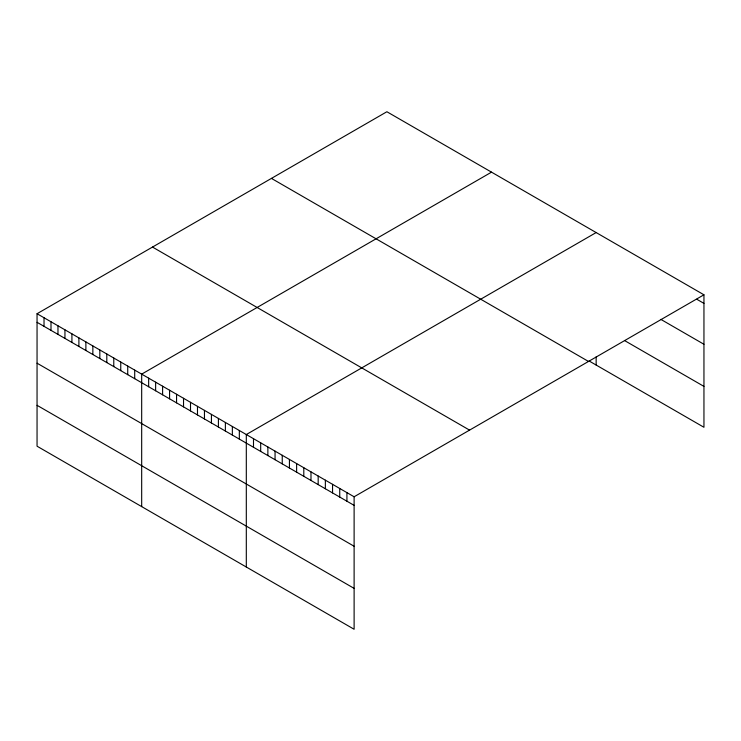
<?xml version="1.0" encoding="UTF-8"?>
<svg xmlns="http://www.w3.org/2000/svg" width="741" height="741" viewBox="0 0 741 741"><rect width="100%" height="100%" fill="white"/><g stroke="black" fill="none" stroke-linecap="round" stroke-linejoin="round"><path stroke-width="1.11" d="M37.05 313.721L354.115 496.776L354.115 629.257L37.05 446.202L37.05 313.721L386.885 111.743L703.95 294.798L703.95 427.279L589.169 361.015M491.515 172.153L141.679 374.131L141.679 506.612M596.153 232.563L246.308 434.541L246.308 567.013M354.115 496.776L703.95 294.798M696.762 299.234L703.95 303.384M660.833 319.371L703.95 344.269M624.895 340.749L703.95 386.394M271.438 178.396L588.502 361.451M152.498 247.068L469.562 430.123M37.05 322.307L354.115 505.362M37.05 363.192L354.115 546.247M37.05 405.318L354.115 588.373M596.153 356.866L596.153 365.044M346.927 492.626L346.927 501.212M339.739 488.476L339.739 497.063M332.552 484.327L332.552 492.913M325.364 480.177L325.364 488.764M318.176 476.028L318.176 484.614M310.988 471.878L310.988 480.464M303.801 467.728L303.801 476.315M296.622 463.579L296.622 472.165M289.435 459.429L289.435 468.016M282.247 455.28L282.247 463.866M275.059 451.13L275.059 459.716M267.871 446.99L267.871 455.567M260.684 442.84L260.684 451.417M253.496 438.691L253.496 447.268M239.334 430.512L239.334 439.098M232.359 426.483L232.359 435.069M225.384 422.453L225.384 431.04M218.41 418.424L218.41 427.011M211.435 414.404L211.435 422.991M204.46 410.375L204.46 418.961M197.486 406.346L197.486 414.932M190.511 402.317L190.511 410.903M183.536 398.297L183.536 406.874M176.562 394.268L176.562 402.854M169.578 390.238L169.578 398.825M162.603 386.209L162.603 394.796M155.629 382.18L155.629 390.766M148.654 378.16L148.654 386.737M134.705 370.102L134.705 378.688M127.73 366.073L127.73 374.659M120.755 362.053L120.755 370.63M113.781 358.023L113.781 366.61M106.806 353.994L106.806 362.581M99.831 349.965L99.831 358.551M92.857 345.936L92.857 354.522M85.882 341.916L85.882 350.493M78.898 337.887L78.898 346.473M71.923 333.858L71.923 342.444M64.949 329.828L64.949 338.415M57.974 325.799L57.974 334.386M50.999 321.779L50.999 330.356M44.025 317.75L44.025 326.336"/></g></svg>
